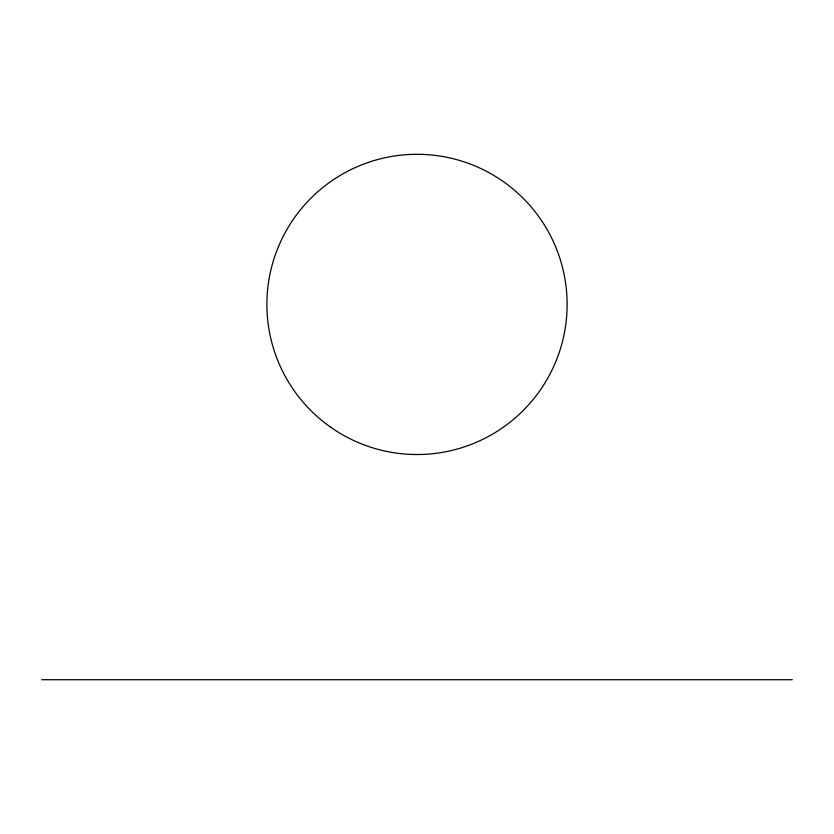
<?xml version="1.0" encoding="UTF-8"?>
<svg xmlns="http://www.w3.org/2000/svg" width="834" height="834" viewBox="0 0 834 834"><rect width="100%" height="100%" fill="white"/><g stroke="black" fill="none" stroke-linecap="round" stroke-linejoin="round"><path stroke-width="1.25" d="M41.7 679.71L792.3 679.71M330.566 427.144A150.12 150.12 0 0 0 566.515 317.9A150.12 150.12 0 0 0 353.929 168.187A150.12 150.12 0 0 0 330.566 427.144"/></g></svg>
